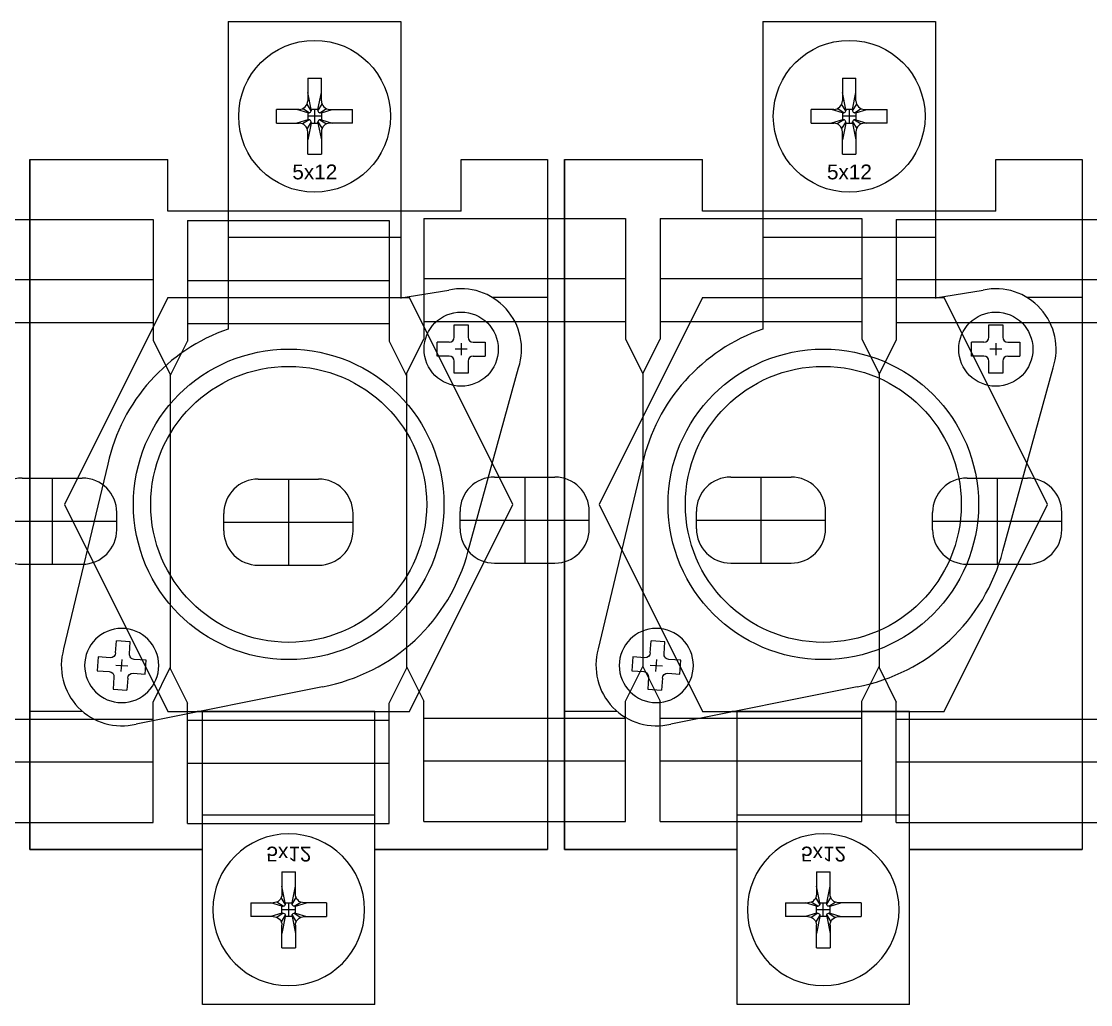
# Model space of a CAD drawing. Header units: millimetres. Extents: x 60229 to 91621, y 21923 to 36546.
# Drawn here: x 82658.3 to 82720.3, y 29826.6 to 29883.6 of the extents above; entities that cross this region are included whole.
import ezdxf
from ezdxf.enums import TextEntityAlignment as Align

# ---------------------------------------------------------------- set-up
doc = ezdxf.new("R2010")
doc.units = ezdxf.units.MM
doc.styles.get("Standard").update_dxf_attribs({"font": 'arial.ttf'})

# ---------------------------------------------------------------- blocks, each defined once
blk = doc.blocks.new('A$C24101B00')
at = {"color": 3, "linetype": 'ByBlock', "lineweight": -2}
for p, q in [((0.999, 34.96), (0.999, 27.968)), ((0.999, 34.96), (12.7, 34.96)), ((12.7, 34.96), (12.7, 27.968)), ((12.7, 31.464), (0.999, 31.464)), ((12.7, 28.967), (0.999, 28.967)), ((0, 25.97), (0.999, 27.968)), ((12.7, 27.968), (13.699, 25.97)), ((0, 25.97), (0, 8.99)), ((13.699, 25.97), (13.699, 8.99)), ((5.101, 19.977), (8.597, 19.977)), ((3.104, 16.981), (3.104, 17.979)), ((10.595, 16.981), (10.595, 17.979)), ((5.101, 14.983), (8.597, 14.983)), ((0, 8.99), (0.999, 6.992)), ((12.7, 6.992), (13.699, 8.99)), ((0.999, 0), (0.999, 6.992)), ((12.7, 0), (12.7, 6.992)), ((0.999, 5.993), (12.7, 5.993)), ((12.7, 3.496), (0.999, 3.496)), ((0.999, 0), (12.7, 0))]:
    blk.add_line(p, q, dxfattribs=at)
at = {"color": 4, "linetype": 'ByBlock', "lineweight": -2}
for p, q in [((6.849, 19.977), (6.849, 14.983)), ((3.104, 17.48), (10.595, 17.48))]:
    blk.add_line(p, q, dxfattribs=at)
at = {"color": 3, "linetype": 'ByBlock', "lineweight": -2}
for centre, start, end in [((5.101, 17.979), 90, 180), ((8.597, 17.979), 0, 90), ((5.101, 16.981), 180, 270), ((8.597, 16.981), 270, 0)]:
    blk.add_arc(centre, 1.998, start, end, dxfattribs=at)
blk = doc.blocks.new('A$C069F31EE')
at = {"color": 16}
for p, q in [((0.5, 0.15), (-0.2, 0.15)), ((0.15, 0.5), (0.15, -0.2))]:
    blk.add_line(p, q, dxfattribs=at)
blk = doc.blocks.new('A$C73DE6472')
at = {"color": 250}
for p, q in [((1, 2.8), (1.8, 2.8)), ((1, 2.1), (1, 2.8)), ((1.8, 2.8), (1.8, 2.1)), ((0, 1), (0, 1.8)), ((0.7, 1.8), (0, 1.8)), ((2.1, 1.8), (2.8, 1.8)), ((2.8, 1.8), (2.8, 1)), ((0.7, 1), (0, 1)), ((1, 0), (1, 0.7)), ((1.8, 0.7), (1.8, 0)), ((2.1, 1), (2.8, 1)), ((1.8, 0), (1, 0))]:
    blk.add_line(p, q, dxfattribs=at)
for centre, start, end in [((0.7, 2.1), 270, 0), ((2.1, 2.1), 180, 270), ((0.7, 0.7), 0, 90), ((2.1, 0.7), 90, 180)]:
    blk.add_arc(centre, 0.3, start, end, dxfattribs=at)
at = {"color": 146}
blk.add_blockref('A$C069F31EE', (1.25, 1.25), dxfattribs=at)
blk = doc.blocks.new('A$C2B95716B')
at = {"color": 250}
blk.add_circle((2.15, 2.15), 2.15, dxfattribs=at)
blk.add_blockref('A$C73DE6472', (0.75, 0.75), dxfattribs=at)
blk = doc.blocks.new('A$C7B0C4276')
at = {"color": 16}
for p, q in [((0.5, 0.1), (-0.3, 0.1)), ((0.1, 0.5), (0.1, -0.3))]:
    blk.add_line(p, q, dxfattribs=at)
blk = doc.blocks.new('A$C539340AF')
at = {"color": 163}
for p, q in [((1.805, 4.4), (1.805, 3.1)), ((1.805, 4.4), (2.594, 4.4)), ((2.594, 3.1), (2.594, 4.4)), ((2.002, 2.6), (1.805, 3.569)), ((2.397, 2.6), (2.594, 3.569)), ((0, 2.6), (0, 2.6)), ((1.305, 2.6), (0, 2.6)), ((0, 1.8), (0, 2.6)), ((1.805, 2.403), (1.174, 2.6)), ((1.884, 2.403), (1.503, 2.641)), ((2.002, 2.521), (1.764, 2.902)), ((2.002, 2.6), (2.002, 2.521)), ((2.397, 2.6), (2.002, 2.6)), ((2.397, 2.521), (2.635, 2.902)), ((2.397, 2.6), (2.397, 2.521)), ((2.515, 2.403), (2.896, 2.641)), ((2.594, 2.403), (3.225, 2.6)), ((3.094, 2.6), (4.4, 2.6)), ((4.4, 2.6), (4.4, 2.6)), ((4.4, 1.8), (4.4, 2.6)), ((1.805, 1.997), (1.174, 1.8)), ((1.884, 1.997), (1.503, 1.759)), ((2.002, 1.879), (1.764, 1.498)), ((1.805, 2.403), (1.805, 1.997)), ((1.805, 2.403), (1.884, 2.403)), ((1.805, 1.997), (1.884, 1.997)), ((2.002, 1.8), (2.002, 1.879)), ((2.397, 1.8), (2.397, 1.879)), ((2.397, 1.879), (2.635, 1.498)), ((2.594, 2.403), (2.515, 2.403)), ((2.515, 1.997), (2.896, 1.759)), ((2.594, 1.997), (2.515, 1.997)), ((2.594, 2.403), (2.594, 1.997)), ((2.594, 1.997), (3.225, 1.8)), ((0, 1.8), (1.305, 1.8)), ((2.002, 1.8), (1.805, 0.831)), ((1.805, 0), (1.805, 1.3)), ((2.002, 1.8), (2.397, 1.8)), ((2.397, 1.8), (2.594, 0.831)), ((2.594, 1.3), (2.594, 0)), ((4.4, 1.8), (3.094, 1.8)), ((1.805, 0), (2.594, 0))]:
    blk.add_line(p, q, dxfattribs=at)
for centre, radius, start, end in [((1.305, 3.1), 0.5, 270, 0), ((3.094, 3.1), 0.5, 180, 270), ((1.884, 2.521), 0.118, 270, 360), ((2.515, 2.521), 0.118, 180, 270), ((1.884, 1.879), 0.118, 0, 90), ((2.515, 1.879), 0.118, 90, 180), ((1.305, 1.3), 0.5, 0, 90), ((3.094, 1.3), 0.5, 90, 180)]:
    blk.add_arc(centre, radius, start, end, dxfattribs=at)
at = {"color": 250}
blk.add_blockref('A$C7B0C4276', (2.1, 2.1), dxfattribs=at)
blk = doc.blocks.new('A$C2F303CF4')
at = {"color": 163}
blk.add_circle((4.4, 4.4), 4.4, dxfattribs=at)
at = {"color": 250}
blk.add_blockref('A$C539340AF', (2.2, 2.2), dxfattribs=at)
at = {"color": 163}
blk.add_text('5x12', height=0.86, dxfattribs=at).set_placement((4.413, 0.743), align=Align.CENTER)
blk = doc.blocks.new('A$C2EE03BCD')
at = {"color": 253}
for p, q in [((12, 26), (0, 20)), ((24, 20), (12, 26)), ((0, 20), (0, 6)), ((24, 20), (24, 6)), ((0, 6), (12, 0)), ((12, 0), (24, 6))]:
    blk.add_line(p, q, dxfattribs=at)
blk.add_circle((12, 13), 8, dxfattribs=at)
blk = doc.blocks.new('A$C15553577')
at = {"color": 252}
for p, q in [((11.5, 57), (21.5, 57)), ((11.5, 57), (11.5, 39.164)), ((21.5, 57), (21.5, 40.934)), ((11.5, 44.5), (21.5, 44.5)), ((11.5, 44.5), (21.5, 44.5)), ((21.5, 40.966), (24.276, 41.424)), ((25.407, 26.306), (28.329, 36.92)), ((4.506, 31.333), (1.953, 20.623)), ((16.954, 18.429), (6.159, 16.262)), ((10, 0), (10, 17)), ((20, 17), (10, 17)), ((20, 0), (20, 17)), ((10, 11), (20, 11)), ((20, 0), (10, 0))]:
    blk.add_line(p, q, dxfattribs=at)
at = {"color": 250}
for p, q in [((0, 49), (8, 49)), ((0, 9), (0, 49)), ((0, 49), (0, 9)), ((8, 46), (8, 49)), ((25, 49), (30, 49)), ((25, 46), (25, 49)), ((30, 49), (30, 9)), ((30, 49), (30, 9)), ((25, 46), (8, 46)), ((30, 41), (26.803, 41)), ((3.042, 17), (0, 17)), ((10, 17), (9.687, 17)), ((10, 9), (0, 9)), ((0, 9), (10, 9)), ((30, 9), (20, 9)), ((20, 9), (30, 9))]:
    blk.add_line(p, q, dxfattribs=at)
at = {"color": 252}
blk.add_circle((15, 29), 9, dxfattribs=at)
for centre, radius, start, end in [((25, 38), 3.5, 342.03531, 101.93912), ((15, 29), 10.75, 109.0008, 167.46798), ((15, 29), 10.75, 280.47213, 345.48514), ((5.317, 19.659), 3.5, 164.01815, 283.92196)]:
    blk.add_arc(centre, radius, start, end, dxfattribs=at)
at = {"color": 250}
for name, p in [('A$C2F303CF4', (12.1, 47.1)), ('A$C2B95716B', (22.85, 35.85))]:
    blk.add_blockref(name, p, dxfattribs=at)
at = {"color": 253, "rotation": 90}
blk.add_blockref('A$C2EE03BCD', (28, 17), dxfattribs=at)
at = {"color": 250, "xscale": -1}
for name, p, rotation in [('A$C2B95716B', (7.614, 21.652), 85.9572701192265), ('A$C2F303CF4', (10.6, 9.9), 180)]:
    blk.add_blockref(name, p, dxfattribs=dict(at, rotation=rotation))

msp = doc.modelspace()

# ---------------------------------------------------------------- block references
at = {"color": 250, "lineweight": -2}
for p in [(82658.807, 29826.607), (82689.804, 29826.607)]:
    msp.add_blockref('A$C15553577', p, dxfattribs=at)
at = {"color": 3, "linetype": 'ByBlock', "lineweight": -2}
for p in [(82653.244, 29837.157), (82666.942, 29837.097), (82680.641, 29837.216), (82694.34, 29837.216), (82708.038, 29837.157)]:
    msp.add_blockref('A$C24101B00', p, dxfattribs=at)

doc.saveas('drawing.dxf')
